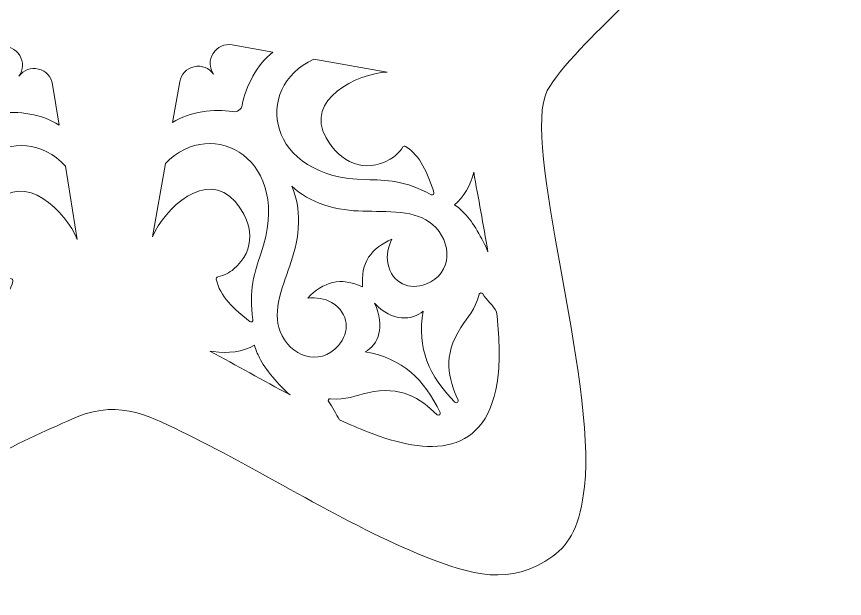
# Model space of a CAD drawing. Header units: centimetres. Extents: x -45 to 46, y -60 to 52.
# Drawn here: x 27.44 to 45.59, y -6.37 to 6.4 of the extents above; entities that cross this region are included whole.
import ezdxf

# ---------------------------------------------------------------- set-up
doc = ezdxf.new("R2010")
doc.units = ezdxf.units.CM
doc.header["$MEASUREMENT"] = 0
doc.layers.add('layer 1', color=7, linetype='Continuous')

msp = doc.modelspace()

# ---------------------------------------------------------------- linework, layer by layer
at = {"layer": 'layer 1', "color": 250, "lineweight": 9}
for points, knots in [([(14.56597, 10.86012), (14.79348, 10.51418), (14.99602, 10.24125), (15.25015, 9.94956), (15.25015, 9.94956), (16.67918, 8.30911), (17.88523, 7.42494), (19.21163, 6.00026), (19.21163, 6.00026), (19.91797, 5.24159), (20.30118, 4.84687), (20.22078, 3.87106), (20.22078, 3.87106), (19.99122, 1.08467), (18.25675, -4.04724), (19.89029, -5.3683), (19.89029, -5.3683), (21.12921, -6.37018), (23.51458, -5.04152), (24.60695, -4.49775), (24.60695, -4.49775), (25.12052, -4.24214), (25.6089, -3.95535), (26.11087, -3.68627), (26.11087, -3.68627), (26.28918, -3.59068), (26.46923, -3.49733), (26.65273, -3.40838), (26.65273, -3.40838), (26.8008, -3.33661), (26.7884, -3.34731), (26.91373, -3.27507), (26.91373, -3.27507), (27.43784, -2.97286), (28.23178, -2.61322), (28.76711, -2.38867), (28.76711, -2.38867), (29.72653, -1.98624), (30.42935, -2.40501), (31.188, -2.77557), (31.188, -2.77557), (32.84245, -3.58374), (34.66938, -4.76465), (36.38534, -5.44682), (36.38534, -5.44682), (37.39661, -5.84879), (38.26724, -6.11744), (39.19439, -5.44278), (39.19439, -5.44278), (39.57709, -5.16425), (39.79478, -4.76474), (39.89171, -3.9134), (39.89171, -3.9134), (40.16104, -1.54741), (38.48807, 3.63717), (39.07515, 4.77075), (39.07515, 4.77075), (39.32502, 5.25311), (40.22015, 6.11618), (40.62408, 6.51367), (40.62408, 6.51367), (40.62408, 6.51367), (42.30859, 8.1133), (42.30859, 8.1133), (42.30859, 8.1133), (42.98108, 8.70289), (44.16685, 9.91599), (44.65523, 10.69406), (44.65523, 10.69406), (45.24828, 11.63901), (45.59227, 12.59007), (44.5493, 13.4704), (44.5493, 13.4704), (43.3259, 14.50304), (39.4891, 14.76768), (37.79056, 15.05708), (37.79056, 15.05708), (36.88341, 15.21168), (35.72801, 15.32466), (35.24342, 15.86483), (35.24342, 15.86483), (34.15279, 17.08041), (32.61197, 21.89794), (30.99836, 23.35896), (30.99836, 23.35896), (30.87352, 23.47199), (30.69022, 23.62336), (30.51512, 23.72558), (30.51512, 23.72558), (29.99623, 24.02876), (29.56741, 24.07623), (29.02812, 23.83185), (29.02812, 23.83185), (26.97541, 22.9528), (25.38029, 17.38051), (24.01812, 15.90233), (24.01812, 15.90233), (22.91405, 14.70432), (16.81892, 15.20634), (14.66473, 13.56028), (14.66473, 13.56028), (14.52254, 13.4516), (14.38214, 13.29405), (14.27005, 13.10435), (14.27005, 13.10435), (13.82473, 12.35109), (14.12106, 11.53646), (14.56597, 10.86012)], [0, 0, 0, 0, 0.03571429, 0.03571429, 0.03571429, 0.03571429, 0.07142857, 0.07142857, 0.07142857, 0.07142857, 0.10714286, 0.10714286, 0.10714286, 0.10714286, 0.14285714, 0.14285714, 0.14285714, 0.14285714, 0.17857143, 0.17857143, 0.17857143, 0.17857143, 0.21428571, 0.21428571, 0.21428571, 0.21428571, 0.25, 0.25, 0.25, 0.25, 0.28571429, 0.28571429, 0.28571429, 0.28571429, 0.32142857, 0.32142857, 0.32142857, 0.32142857, 0.35714286, 0.35714286, 0.35714286, 0.35714286, 0.39285714, 0.39285714, 0.39285714, 0.39285714, 0.42857143, 0.42857143, 0.42857143, 0.42857143, 0.46428571, 0.46428571, 0.46428571, 0.46428571, 0.5, 0.5, 0.5, 0.5, 0.53571429, 0.53571429, 0.53571429, 0.53571429, 0.57142857, 0.57142857, 0.57142857, 0.57142857, 0.60714286, 0.60714286, 0.60714286, 0.60714286, 0.64285714, 0.64285714, 0.64285714, 0.64285714, 0.67857143, 0.67857143, 0.67857143, 0.67857143, 0.71428571, 0.71428571, 0.71428571, 0.71428571, 0.75, 0.75, 0.75, 0.75, 0.78571429, 0.78571429, 0.78571429, 0.78571429, 0.82142857, 0.82142857, 0.82142857, 0.82142857, 0.85714286, 0.85714286, 0.85714286, 0.85714286, 0.89285714, 0.89285714, 0.89285714, 0.89285714, 0.92857143, 0.92857143, 0.92857143, 0.92857143, 1, 1, 1, 1]), ([(27.48787, 5.08814), (27.58806, 5.22545), (27.75191, 5.28572), (27.9173, 5.24602), (27.9173, 5.24602), (28.08297, 5.20628), (28.20172, 5.07779), (28.22836, 4.90952), (28.22836, 4.90952), (28.22836, 4.90952), (28.36993, 4.01573), (28.36993, 4.01573), (28.36993, 4.01573), (28.008, 4.25327), (27.45789, 4.33843), (27.05237, 4.27447), (27.05237, 4.27447), (26.9555, 4.25919), (26.86402, 4.32565), (26.84862, 4.4225), (26.84862, 4.4225), (26.78417, 4.82794), (26.53314, 5.3248), (26.19537, 5.59564), (26.19537, 5.59564), (26.19537, 5.59564), (27.08918, 5.73721), (27.08918, 5.73721), (27.08918, 5.73721), (27.25743, 5.76385), (27.41633, 5.69058), (27.50534, 5.54534), (27.50534, 5.54534), (27.59422, 5.4003), (27.58749, 5.22584), (27.48787, 5.08814)], [0, 0, 0, 0, 0.1, 0.1, 0.1, 0.1, 0.2, 0.2, 0.2, 0.2, 0.3, 0.3, 0.3, 0.3, 0.4, 0.4, 0.4, 0.4, 0.5, 0.5, 0.5, 0.5, 0.6, 0.6, 0.6, 0.6, 0.7, 0.7, 0.7, 0.7, 0.8, 0.8, 0.8, 0.8, 1, 1, 1, 1]), ([(31.7581, 5.13079), (31.66023, 5.27021), (31.49709, 5.33345), (31.3308, 5.29636), (31.3308, 5.29636), (31.16452, 5.25934), (31.04368, 5.13282), (31.0143, 4.965), (31.0143, 4.965), (31.0143, 4.965), (30.85813, 4.07362), (30.85813, 4.07362), (30.85813, 4.07362), (31.22391, 4.30521), (31.77535, 4.38141), (32.17977, 4.31083), (32.17977, 4.31083), (32.27639, 4.29397), (32.36893, 4.35894), (32.38591, 4.45552), (32.38591, 4.45552), (32.45696, 4.85987), (32.71607, 5.35254), (33.05823, 5.61783), (33.05823, 5.61783), (33.05823, 5.61783), (32.16681, 5.77396), (32.16681, 5.77396), (32.16681, 5.77396), (31.99903, 5.80334), (31.83896, 5.73272), (31.74759, 5.58891), (31.74759, 5.58891), (31.65623, 5.44513), (31.66023, 5.27021), (31.7581, 5.13079)], [0, 0, 0, 0, 0.1, 0.1, 0.1, 0.1, 0.2, 0.2, 0.2, 0.2, 0.3, 0.3, 0.3, 0.3, 0.4, 0.4, 0.4, 0.4, 0.5, 0.5, 0.5, 0.5, 0.6, 0.6, 0.6, 0.6, 0.7, 0.7, 0.7, 0.7, 0.8, 0.8, 0.8, 0.8, 1, 1, 1, 1]), ([(36.531, 2.48856), (35.97886, 2.79719), (35.51301, 2.8144), (35.10808, 2.81809), (35.10808, 2.81809), (32.91998, 2.83816), (32.59731, 4.84747), (33.95737, 5.46032), (33.95737, 5.46032), (33.95737, 5.46032), (35.56452, 5.17876), (35.56452, 5.17876), (35.56452, 5.17876), (34.89912, 5.14507), (33.75334, 4.57568), (34.2259, 3.73732), (34.2259, 3.73732), (34.52942, 3.19896), (35.05878, 2.9396), (35.62921, 3.26458), (35.62921, 3.26458), (35.734, 3.32429), (35.82896, 3.41052), (35.90938, 3.5352), (35.90938, 3.5352), (35.92162, 3.55418), (35.94693, 3.55993), (35.96616, 3.54807), (35.96616, 3.54807), (36.29184, 3.34689), (36.45451, 2.95751), (36.59081, 2.53769), (36.59081, 2.53769), (36.59622, 2.52106), (36.59116, 2.50379), (36.57767, 2.4927), (36.57767, 2.4927), (36.56421, 2.48163), (36.54625, 2.48003), (36.531, 2.48856)], [0, 0, 0, 0, 0.09090909, 0.09090909, 0.09090909, 0.09090909, 0.18181818, 0.18181818, 0.18181818, 0.18181818, 0.27272727, 0.27272727, 0.27272727, 0.27272727, 0.36363636, 0.36363636, 0.36363636, 0.36363636, 0.45454545, 0.45454545, 0.45454545, 0.45454545, 0.54545455, 0.54545455, 0.54545455, 0.54545455, 0.63636364, 0.63636364, 0.63636364, 0.63636364, 0.72727273, 0.72727273, 0.72727273, 0.72727273, 0.81818182, 0.81818182, 0.81818182, 0.81818182, 1, 1, 1, 1]), ([(26.53692, -0.28461), (26.6497, 0.33781), (26.51479, 0.78405), (26.3869, 1.16825), (26.3869, 1.16825), (25.69581, 3.24446), (27.49173, 4.20166), (28.51273, 3.11413), (28.51273, 3.11413), (28.51273, 3.11413), (28.76795, 1.50258), (28.76795, 1.50258), (28.76795, 1.50258), (28.52013, 2.12101), (27.60974, 3.02003), (26.97012, 2.30095), (26.97012, 2.30095), (26.55941, 1.8392), (26.48581, 1.25433), (26.97834, 0.82025), (26.97834, 0.82025), (27.06884, 0.74048), (27.18117, 0.67863), (27.32526, 0.64302), (27.32526, 0.64302), (27.34718, 0.63762), (27.36082, 0.61552), (27.35582, 0.59349), (27.35582, 0.59349), (27.27121, 0.22014), (26.95573, -0.06007), (26.60284, -0.32525), (26.60284, -0.32525), (26.58888, -0.33575), (26.57087, -0.33659), (26.55601, -0.32742), (26.55601, -0.32742), (26.54116, -0.31824), (26.53382, -0.30177), (26.53692, -0.28461)], [0, 0, 0, 0, 0.09090909, 0.09090909, 0.09090909, 0.09090909, 0.18181818, 0.18181818, 0.18181818, 0.18181818, 0.27272727, 0.27272727, 0.27272727, 0.27272727, 0.36363636, 0.36363636, 0.36363636, 0.36363636, 0.45454545, 0.45454545, 0.45454545, 0.45454545, 0.54545455, 0.54545455, 0.54545455, 0.54545455, 0.63636364, 0.63636364, 0.63636364, 0.63636364, 0.72727273, 0.72727273, 0.72727273, 0.72727273, 0.81818182, 0.81818182, 0.81818182, 0.81818182, 1, 1, 1, 1]), ([(32.62066, -0.25606), (32.51809, 0.36812), (32.66026, 0.81209), (32.79441, 1.19415), (32.79441, 1.19415), (33.51929, 3.2588), (31.7393, 4.24521), (30.70064, 3.17446), (30.70064, 3.17446), (30.70064, 3.17446), (30.41916, 1.5673), (30.41916, 1.5673), (30.41916, 1.5673), (30.67702, 2.18165), (31.60197, 3.06565), (32.22978, 2.33622), (32.22978, 2.33622), (32.6329, 1.86787), (32.69692, 1.28185), (32.19738, 0.85583), (32.19738, 0.85583), (32.1056, 0.77757), (31.99224, 0.71758), (31.84763, 0.68433), (31.84763, 0.68433), (31.82559, 0.67925), (31.8116, 0.65743), (31.81622, 0.63527), (31.81622, 0.63527), (31.89474, 0.2606), (32.20562, -0.02471), (32.55414, -0.29562), (32.55414, -0.29562), (32.5679, -0.30634), (32.5859, -0.30747), (32.60091, -0.29853), (32.60091, -0.29853), (32.6159, -0.28961), (32.62351, -0.27325), (32.62066, -0.25606)], [0, 0, 0, 0, 0.09090909, 0.09090909, 0.09090909, 0.09090909, 0.18181818, 0.18181818, 0.18181818, 0.18181818, 0.27272727, 0.27272727, 0.27272727, 0.27272727, 0.36363636, 0.36363636, 0.36363636, 0.36363636, 0.45454545, 0.45454545, 0.45454545, 0.45454545, 0.54545455, 0.54545455, 0.54545455, 0.54545455, 0.63636364, 0.63636364, 0.63636364, 0.63636364, 0.72727273, 0.72727273, 0.72727273, 0.72727273, 0.81818182, 0.81818182, 0.81818182, 0.81818182, 1, 1, 1, 1]), ([(37.77391, 1.23783), (37.67493, 1.82333), (37.56115, 2.42069), (37.46241, 2.98138), (37.46241, 2.98138), (37.39242, 2.70229), (37.24683, 2.42829), (37.04009, 2.26621), (37.04009, 2.26621), (37.13165, 2.21323), (37.2017, 2.13764), (37.26605, 2.072), (37.26605, 2.072), (37.44309, 1.89139), (37.65326, 1.52587), (37.77391, 1.23783)], [0, 0, 0, 0, 0.2, 0.2, 0.2, 0.2, 0.4, 0.4, 0.4, 0.4, 0.6, 0.6, 0.6, 0.6, 1, 1, 1, 1]), ([(35.027, 0.46339), (34.97218, 0.9909), (35.21815, 1.32235), (35.66887, 1.51363), (35.66887, 1.51363), (35.58291, 1.34048), (35.54417, 1.16528), (35.57871, 0.98692), (35.57871, 0.98692), (35.66743, 0.52919), (36.06619, 0.39133), (36.41231, 0.5266), (36.41231, 0.5266), (37.01731, 0.76308), (36.99092, 1.45462), (36.56042, 1.83268), (36.56042, 1.83268), (36.38057, 1.99058), (36.13944, 2.0669), (35.86349, 2.0968), (35.86349, 2.0968), (35.25871, 2.16241), (34.81265, 2.05494), (34.17332, 2.26818), (34.17332, 2.26818), (33.90311, 2.35835), (33.6675, 2.49077), (33.47577, 2.6765), (33.47577, 2.6765), (33.47577, 2.6765), (33.47805, 2.67026), (33.47805, 2.67026), (33.47805, 2.67026), (33.47805, 2.67026), (33.47292, 2.67449), (33.47292, 2.67449), (33.47292, 2.67449), (33.58242, 2.43104), (33.62688, 2.16449), (33.61983, 1.87968), (33.61983, 1.87968), (33.60307, 1.20596), (33.35038, 0.823), (33.20649, 0.23192), (33.20649, 0.23192), (33.14079, -0.03776), (33.13066, -0.29051), (33.218, -0.51329), (33.218, -0.51329), (33.42722, -1.04672), (34.06864, -1.30651), (34.49668, -0.81796), (34.49668, -0.81796), (34.74154, -0.53839), (34.7474, -0.11656), (34.34709, 0.12246), (34.34709, 0.12246), (34.19112, 0.21559), (34.01319, 0.23872), (33.82115, 0.2167), (33.82115, 0.2167), (34.15419, 0.57559), (34.54952, 0.69424), (35.027, 0.46339)], [0, 0, 0, 0, 0.05882353, 0.05882353, 0.05882353, 0.05882353, 0.11764706, 0.11764706, 0.11764706, 0.11764706, 0.17647059, 0.17647059, 0.17647059, 0.17647059, 0.23529412, 0.23529412, 0.23529412, 0.23529412, 0.29411765, 0.29411765, 0.29411765, 0.29411765, 0.35294118, 0.35294118, 0.35294118, 0.35294118, 0.41176471, 0.41176471, 0.41176471, 0.41176471, 0.47058824, 0.47058824, 0.47058824, 0.47058824, 0.52941176, 0.52941176, 0.52941176, 0.52941176, 0.58823529, 0.58823529, 0.58823529, 0.58823529, 0.64705882, 0.64705882, 0.64705882, 0.64705882, 0.70588235, 0.70588235, 0.70588235, 0.70588235, 0.76470588, 0.76470588, 0.76470588, 0.76470588, 0.82352941, 0.82352941, 0.82352941, 0.82352941, 0.88235294, 0.88235294, 0.88235294, 0.88235294, 1, 1, 1, 1]), ([(34.52165, -2.45027), (34.73311, -2.54816), (34.94331, -2.63947), (35.15149, -2.72168), (35.15149, -2.72168), (36.43283, -3.22764), (37.79216, -3.31534), (37.99813, -1.46912), (37.99813, -1.46912), (38.04117, -1.08339), (38.02041, -0.60554), (37.96368, -0.08078), (37.96368, -0.08078), (37.96368, -0.08078), (37.96257, -0.07951), (37.96257, -0.07951), (37.96257, -0.07951), (37.89709, 0.05571), (37.73897, 0.1804), (37.65945, 0.31398), (37.65945, 0.31398), (37.65072, 0.3287), (37.63489, 0.33629), (37.61801, 0.33391), (37.61801, 0.33391), (37.60107, 0.33155), (37.58797, 0.31991), (37.58356, 0.30342), (37.58356, 0.30342), (37.49233, -0.03931), (37.3321, -0.18897), (37.18105, -0.42462), (37.18105, -0.42462), (36.77602, -1.05655), (36.90693, -1.54165), (37.11892, -2.01651), (37.11892, -2.01651), (37.1272, -2.035), (37.12117, -2.05631), (37.10442, -2.06777), (37.10442, -2.06777), (37.08771, -2.07917), (37.06571, -2.07712), (37.05143, -2.06275), (37.05143, -2.06275), (36.48314, -1.491), (36.21, -0.88692), (36.35581, -0.06511), (36.35581, -0.06511), (36.11233, -0.27772), (35.68138, -0.30634), (35.28459, 0.1065), (35.28459, 0.1065), (35.538, -0.40694), (35.3646, -0.8025), (35.08191, -0.95927), (35.08191, -0.95927), (35.90434, -1.10149), (36.3796, -1.56366), (36.72414, -2.29247), (36.72414, -2.29247), (36.73277, -2.31076), (36.72724, -2.33215), (36.71083, -2.344), (36.71083, -2.344), (36.69439, -2.35582), (36.6723, -2.35428), (36.65774, -2.34021), (36.65774, -2.34021), (36.28314, -1.97943), (35.87149, -1.69143), (35.13949, -1.85754), (35.13949, -1.85754), (34.86652, -1.91953), (34.6713, -2.01933), (34.31799, -1.98864), (34.31799, -1.98864), (34.30099, -1.98716), (34.28559, -1.99553), (34.27761, -2.01066), (34.27761, -2.01066), (34.26962, -2.02577), (34.27142, -2.04318), (34.28225, -2.05641), (34.28225, -2.05641), (34.36447, -2.1566), (34.43854, -2.33229), (34.52165, -2.45027)], [0, 0, 0, 0, 0.04347826, 0.04347826, 0.04347826, 0.04347826, 0.08695652, 0.08695652, 0.08695652, 0.08695652, 0.13043478, 0.13043478, 0.13043478, 0.13043478, 0.17391304, 0.17391304, 0.17391304, 0.17391304, 0.2173913, 0.2173913, 0.2173913, 0.2173913, 0.26086957, 0.26086957, 0.26086957, 0.26086957, 0.30434783, 0.30434783, 0.30434783, 0.30434783, 0.34782609, 0.34782609, 0.34782609, 0.34782609, 0.39130435, 0.39130435, 0.39130435, 0.39130435, 0.43478261, 0.43478261, 0.43478261, 0.43478261, 0.47826087, 0.47826087, 0.47826087, 0.47826087, 0.52173913, 0.52173913, 0.52173913, 0.52173913, 0.56521739, 0.56521739, 0.56521739, 0.56521739, 0.60869565, 0.60869565, 0.60869565, 0.60869565, 0.65217391, 0.65217391, 0.65217391, 0.65217391, 0.69565217, 0.69565217, 0.69565217, 0.69565217, 0.73913043, 0.73913043, 0.73913043, 0.73913043, 0.7826087, 0.7826087, 0.7826087, 0.7826087, 0.82608696, 0.82608696, 0.82608696, 0.82608696, 0.86956522, 0.86956522, 0.86956522, 0.86956522, 0.91304348, 0.91304348, 0.91304348, 0.91304348, 1, 1, 1, 1]), ([(33.43554, -1.90454), (33.43554, -1.90454), (33.43507, -1.90413), (33.43507, -1.90413), (33.43507, -1.90413), (33.1947, -1.69721), (32.88207, -1.33723), (32.7626, -1.08892), (32.7626, -1.08892), (32.72268, -1.00608), (32.67545, -0.91452), (32.65671, -0.8104), (32.65671, -0.8104), (32.41085, -0.96421), (32.06204, -1.00161), (31.75208, -0.95312), (31.75208, -0.95312), (31.75208, -0.95312), (31.67836, -0.94737), (31.67836, -0.94737), (31.67836, -0.94737), (32.25279, -1.25361), (32.84395, -1.58931), (33.43554, -1.90454)], [0, 0, 0, 0, 0.14285714, 0.14285714, 0.14285714, 0.14285714, 0.28571429, 0.28571429, 0.28571429, 0.28571429, 0.42857143, 0.42857143, 0.42857143, 0.42857143, 0.57142857, 0.57142857, 0.57142857, 0.57142857, 0.71428571, 0.71428571, 0.71428571, 0.71428571, 1, 1, 1, 1])]:
    msp.add_open_spline(points, degree=3, knots=knots, dxfattribs=at)

doc.saveas('drawing.dxf')
